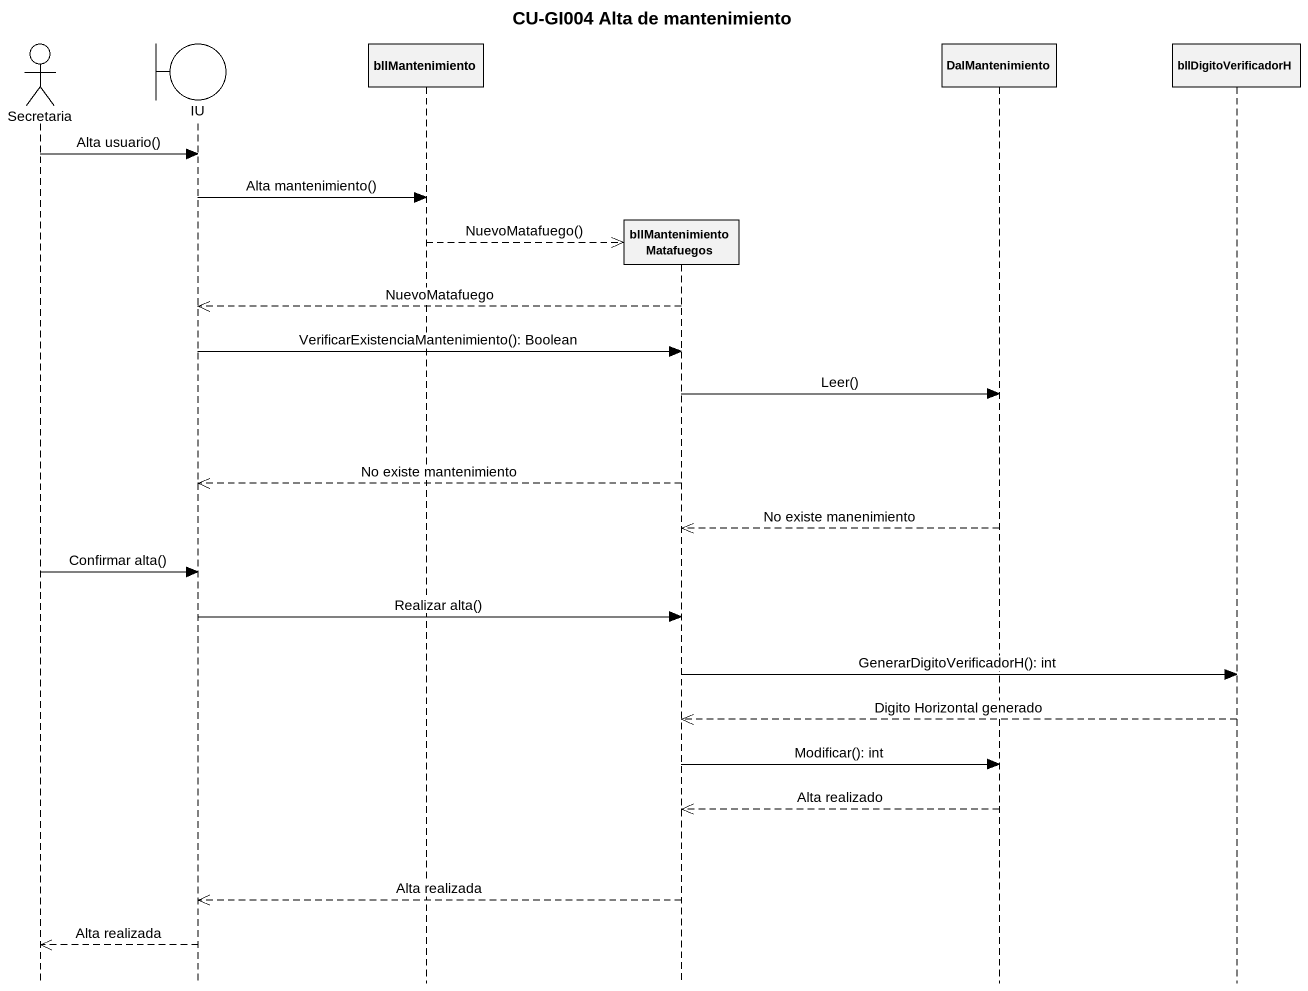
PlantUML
@startuml
title CU-GI004 Alta de mantenimiento
hide footbox
actor Secretaria
boundary IU
participant bllMantenimiento
participant "bllMantenimiento Matafuegos" as bllMantenimiento_Matafuegos
participant DalMantenimiento
participant bllDigitoVerificadorH

Secretaria -> IU : Alta usuario()
IU -> bllMantenimiento : Alta mantenimiento()
bllMantenimiento -->> bllMantenimiento_Matafuegos ** : NuevoMatafuego()
bllMantenimiento_Matafuegos -->> IU : NuevoMatafuego
IU -> bllMantenimiento_Matafuegos : VerificarExistenciaMantenimiento(): Boolean
bllMantenimiento_Matafuegos -> DalMantenimiento : Leer()
bllMantenimiento_Matafuegos -->> IU : No existe mantenimiento
DalMantenimiento -->> bllMantenimiento_Matafuegos : No existe manenimiento
Secretaria -> IU : Confirmar alta()
IU -> bllMantenimiento_Matafuegos : Realizar alta()
bllMantenimiento_Matafuegos -> bllDigitoVerificadorH : GenerarDigitoVerificadorH(): int
bllDigitoVerificadorH -->> bllMantenimiento_Matafuegos : Digito Horizontal generado
bllMantenimiento_Matafuegos -> DalMantenimiento : Modificar(): int
DalMantenimiento -->> bllMantenimiento_Matafuegos : Alta realizado
bllMantenimiento_Matafuegos -->> IU : Alta realizada
IU -->> Secretaria : Alta realizada
@enduml
